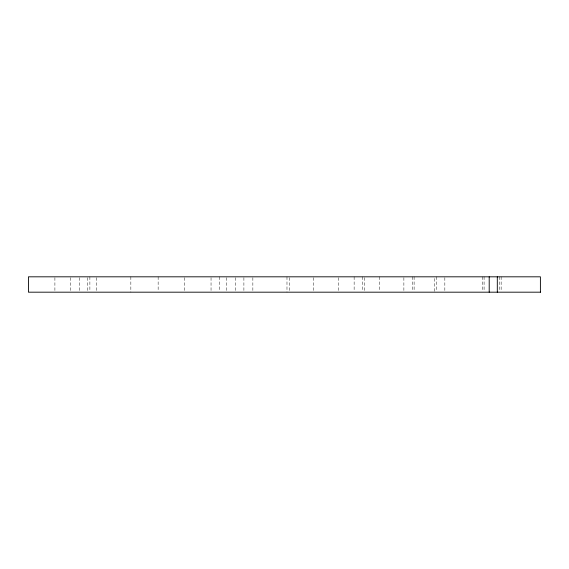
<?xml version="1.0" encoding="UTF-8"?>
<svg xmlns="http://www.w3.org/2000/svg" width="569" height="569" viewBox="0 0 569 569"><rect width="100%" height="100%" fill="white"/><g stroke="black" fill="none" stroke-linecap="round" stroke-linejoin="round"><path stroke-width="0.43" stroke-dasharray="2.85 2.13" d="M434.595 291.328L434.609 276.819M414.104 276.819L414.118 291.328M501.147 276.819L501.147 291.328M499.44 276.819L499.44 291.328M484.084 276.819L484.084 291.328M482.377 276.819L482.377 291.328M444.837 277.672L444.837 291.328M436.316 276.819L436.316 291.328M412.397 276.819L412.397 291.328M403.876 277.672L403.876 292.182M379.736 276.819L379.736 291.328M364.38 277.672L364.38 291.328M362.673 276.819L362.673 291.328M354.138 276.819L354.138 291.328M338.783 277.672L338.783 291.328M313.434 277.672L313.434 292.182M289.543 277.672L289.543 292.182M286.982 276.819L286.982 292.182M252.856 277.672L252.856 291.328M243.895 277.672L243.895 291.328M235.786 277.672L235.786 291.328M226.405 277.672L226.405 292.182M219.577 276.819L219.577 291.328M211.042 277.672L211.042 291.328M184.591 277.672L184.591 291.328M158.146 276.819L158.146 291.328M130.842 276.819L130.842 292.182M96.709 277.672L96.709 292.182M89.881 276.819L89.881 291.328M87.747 277.672L87.747 291.328M79.646 277.672L79.646 291.328M70.257 277.672L70.257 292.182M54.901 277.672L54.901 291.328"/><path stroke-width="0.85" d="M540.55 292.182L28.45 292.182L28.45 276.819L540.401 276.819L540.401 292.182M497.306 276.819L497.306 292.182M489.205 276.819L489.205 292.182"/></g></svg>
